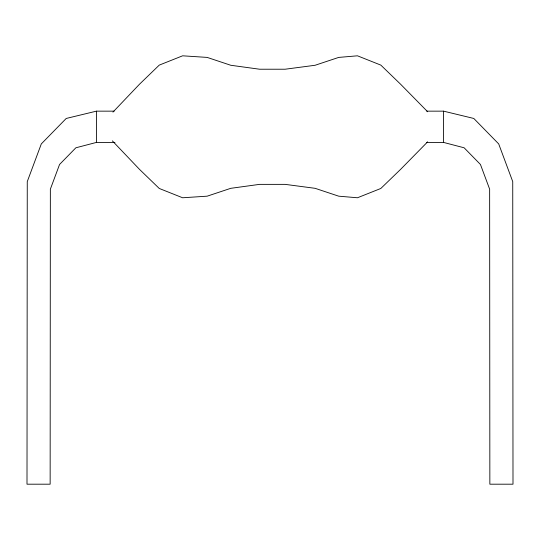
<?xml version="1.0" encoding="UTF-8"?>
<svg xmlns="http://www.w3.org/2000/svg" width="540" height="540" viewBox="0 0 540 540"><rect width="100%" height="100%" fill="white"/><g stroke="black" fill="none" stroke-linecap="round" stroke-linejoin="round"><path stroke-width="0.81" d="M112.948 112.104L139.455 84.267L159.26 65.111L182.628 55.809L207.171 57.409L230.769 65.266L259.585 69.221L285.134 69.221L315.11 65.266L338.708 57.409L357.467 55.809L380.828 65.111L400.639 84.267L427.66 111.76M427.66 141.817L400.639 169.317L380.828 188.467L357.467 197.768L338.708 196.175L315.11 188.318L285.134 184.363L259.585 184.363L230.769 188.318L207.171 196.175L182.628 197.768L159.26 188.467L139.455 169.317L112.374 140.873M114.966 142.425L96.431 142.425L75.877 147.785L59.555 164.471L50.355 189.175L50.146 484.191L27 484.191L27.263 181.616L41.303 143.917L66.211 118.456L96.431 111.152L114.122 111.152M426.721 111.152L443.57 111.152L473.789 118.456L498.697 143.917L512.737 181.616L513 484.191L489.854 484.191L489.645 189.175L480.445 164.471L464.123 147.785L443.57 142.425L426.721 142.425M443.57 111.152L443.57 142.425M96.431 111.152L96.431 142.425"/></g></svg>
